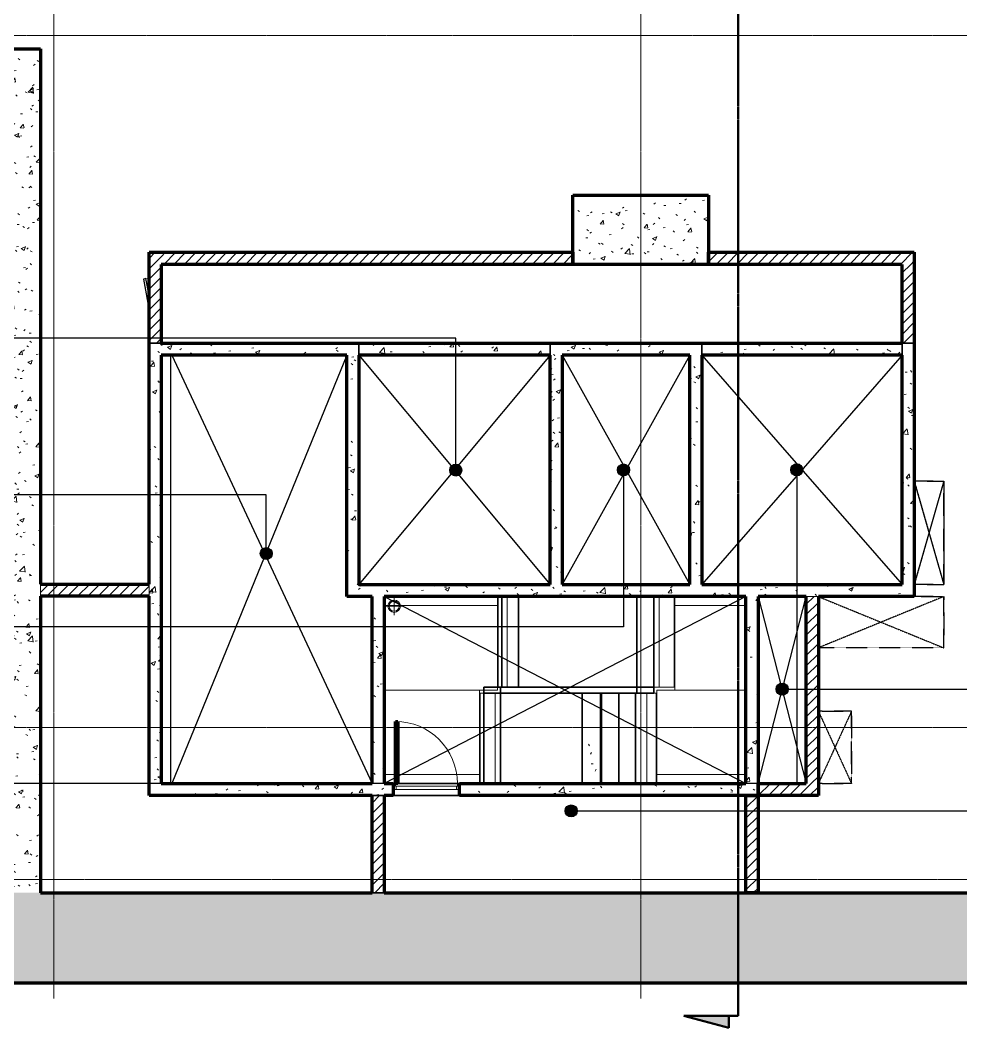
# Model space of a CAD drawing. Header units: millimetres. Extents: x -726012 to -647389, y -20772 to 18805.
# Drawn here: x -697974 to -682374, y -20772 to -4067 of the extents above; entities that cross this region are included whole.
import ezdxf

# ---------------------------------------------------------------- set-up
doc = ezdxf.new("R2010")
doc.units = ezdxf.units.MM
doc.linetypes.add('DPA_Grid _ Level 100', pattern=[10, 5.5, -1.6, 1.3, -1.6])
doc.linetypes.add('DPA_Overhead 100', pattern=[2.75, 1.75, -1])
for name, color, linetype, lineweight in [('_ _ A-DETL-OPENING', 1, 'Continuous', 25), ('A-COLS', 5, 'Continuous', 70), ('A-COLS-E', 1, 'Continuous', 35), ('A-DOOR', 3, 'Continuous', 25), ('A-DOOR-E', 2, 'Continuous', 25), ('A-DOOR-FRAM', 3, 'Continuous', 9), ('A-DOOR-OPNG', 2, 'Continuous', 9), ('A-FLOR-OVHD', 2, 'DPA_Overhead 100', 25), ('A-GENM', 1, 'Continuous', 9), ('A-ROOF', 2, 'Continuous', 35), ('A-ROOM-IDEN', 3, 'Continuous', 25), ('A-WALL', 5, 'Continuous', 35), ('A-WALL-PATT', 1, 'Continuous', 35), ('G-ANNO-SECL', 3, 'Continuous', 9), ('S-GRID', 251, 'Continuous', 9), ('S-STRS-MBND', 2, 'Continuous', 35), ('WALL-E', 2, 'Continuous', 35)]:
    doc.layers.add(name, color=color, linetype=linetype, lineweight=lineweight)
pattern_1 = [(50, (0, 0), (728.7365, -63.7558), [76.2, -838.2]), (355, (0, 0), (-140.9716, 764.2276), [60.96, -670.56]), (100.451, (60.7, -5.3), (587.77, 700.46675), [64.76, -712.36]), (46.184, (0, 203.2), (1084.3162, -168.171), [114.3, -1257.3]), (96.636, (90.4, 189.2), (949.6099, 989.7098), [97.14, -1068.54]), (351.184, (0, 203.2), (949.6206, 989.7012), [91.44, -1005.84]), (21, (101.6, 152.4), (606.45787, -409.06057), [76.2, -838.2]), (326, (101.6, 152.4), (247.20834, 736.7529), [60.96, -670.56]), (71.451, (152.14, 118.3), (853.66825, 327.6855), [64.76, -712.36]), (37.5, (0, 0), (12.35469, 338.22012), [33.528, -628.904, 33.528, -647.192, -673.1]), (37.5, (0, 0), (12.35469, 338.22012), [-1343.152, 33.528, -639.572]), (7.5, (0, 0), (267.27887, 400.72213), [33.528, -354.584, 33.528, -613.664, -256.54]), (7.5, (0, 0), (267.27887, 400.72213), [-1035.304, 33.528, -223.012]), (327.5, (-226.57, 0), (542.36333, -22.91534), [33.528, -220.472, 33.528, -758.952, -1051.56]), (327.5, (-226.57, 0), (542.36333, -22.91534), [-1046.48, 33.528, -1018.032]), (317.5, (-328.17, 0), (592.51696, 101.7071), [33.528, -296.672, 33.528, -492.76, -746.76]), (317.5, (-328.17, 0), (592.51696, 101.7071), [-856.488, 33.528, -713.232])]
pattern_2 = [(45, (0, 0), (-84.852814, 84.852814), [])]

# ---------------------------------------------------------------- blocks, each defined once
blk = doc.blocks.new('DPA_DR-SG-SW  REVERSE - D4_1100x2150 mm-13936803-4233-01 ENLARGED MULTI-PURPOSE LEVEL - REFLECTED CEILING PLAN - SHEET 4')
at = {"layer": 'A-DOOR', "lineweight": 70}
for p, q in [((472, -106.35), (515, -106.35)), ((472, -1136.35), (472, -106.35)), ((515, -106.35), (515, -1136.35)), ((515, -1136.35), (472, -1136.35))]:
    blk.add_line(p, q, dxfattribs=at)
at = {"layer": 'A-DOOR-E', "lineweight": 9}
blk.add_arc((515, -106.35), 1030, 180, 270, dxfattribs=at)
at = {"layer": 'A-DOOR-FRAM'}
for p, q in [((-550, -6.35), (550, -6.35)), ((-550, -106.35), (-550, -6.35)), ((-500, -6.35), (-550, -6.35)), ((-550, -106.35), (-550, -6.35)), ((-550, -106.35), (-515, -106.35)), ((550, -106.35), (-550, -106.35)), ((-515, -106.35), (-515, -63.35)), ((-515, -63.35), (-500, -63.35)), ((-515, -63.35), (-515, -106.35)), ((515, -63.35), (-515, -63.35)), ((-515, -106.35), (515, -106.35)), ((-500, -6.35), (-500, -63.35)), ((-500, -6.35), (-500, -63.35)), ((500, -6.35), (-500, -6.35)), ((-500, -63.35), (500, -63.35)), ((500, -63.35), (500, -6.35)), ((500, -6.35), (550, -6.35)), ((500, -63.35), (500, -6.35)), ((515, -63.35), (500, -63.35)), ((515, -106.35), (515, -63.35)), ((515, -106.35), (515, -63.35)), ((550, -106.35), (515, -106.35)), ((550, -6.35), (550, -106.35)), ((550, -6.35), (550, -106.35))]:
    blk.add_line(p, q, dxfattribs=at)
blk = doc.blocks.new('A5 - A3_Wall_ Acess Panel 600X600-9372841-4233-01 ENLARGED MULTI-PURPOSE LEVEL - REFLECTED CEILING PLAN - SHEET 4')
at = {"layer": 'A-DOOR-E'}
for p, q in [((257, 192), (-265, 100)), ((264, 150), (257, 192)), ((-17, 100), (264, 150))]:
    blk.add_line(p, q, dxfattribs=at)
at = {"layer": 'A-DOOR-OPNG'}
blk.add_arc((-265, 100), 530, 0, 10.0004, dxfattribs=at)
blk = doc.blocks.new('LANDING ADJ L_R - LANDING ADJ L_R-14664068-4233-01 ENLARGED MULTI-PURPOSE LEVEL - REFLECTED CEILING PLAN - SHEET 4')
at = {"layer": 'A-GENM'}
for p, q in [((-1150, 0), (430, 0)), ((430, 0), (-1150, 0)), ((-1150, -150), (-1150, 0)), ((-1150, 0), (-1150, -150)), ((430, 0), (-1150, 0)), ((-1150, 0), (-950, 0)), ((-1150, 0), (-1150, -1550)), ((-1150, 0), (-1150, -1550)), ((-1150, -150), (202, -150)), ((202, -150), (-1150, -150)), ((-950, 0), (430, 0)), ((245, -150), (430, -150)), ((430, -150), (245, -150)), ((430, -150), (430, 0)), ((430, 0), (430, -150)), ((430, -1550), (430, 0)), ((430, 0), (430, -1550)), ((-950, -1550), (-1150, -1550)), ((-1150, -1550), (430, -1550)), ((430, -1550), (-950, -1550))]:
    blk.add_line(p, q, dxfattribs=at)
blk = doc.blocks.new('LANDING ADJ L_R - LANDING ADJ L_R-14664124-4233-01 ENLARGED MULTI-PURPOSE LEVEL - REFLECTED CEILING PLAN - SHEET 4')
at = {"layer": 'A-GENM'}
for p, q in [((730, 1550), (-1150, 1550)), ((-1150, 1550), (-950, 1550)), ((-1150, 1550), (-1150, 0)), ((-1150, 1550), (-1150, 0)), ((-950, 1550), (730, 1550)), ((730, 0), (730, 1550)), ((730, 1550), (730, 0)), ((-1150, 150), (730, 150)), ((730, 150), (-1150, 150)), ((-1150, 0), (-1150, 150)), ((-1150, 150), (-1150, 0)), ((-1150, 0), (730, 0)), ((730, 0), (-1150, 0)), ((-950, 0), (-1150, 0)), ((-1150, 0), (730, 0)), ((730, 0), (-950, 0)), ((730, 0), (730, 150)), ((730, 150), (730, 0))]:
    blk.add_line(p, q, dxfattribs=at)
blk = doc.blocks.new('LANDING ADJ L_R - LANDING ADJ L_R-14664454-4233-01 ENLARGED MULTI-PURPOSE LEVEL - REFLECTED CEILING PLAN - SHEET 4')
at = {"layer": 'A-GENM'}
for p, q in [((330, 1550), (-1150, 1550)), ((-1150, 1550), (-950, 1550)), ((-1150, 1550), (-1150, 0)), ((-1150, 1550), (-1150, 0)), ((-950, 1550), (330, 1550)), ((330, 0), (330, 1550)), ((330, 1550), (330, 0)), ((-1150, 150), (330, 150)), ((330, 150), (-1150, 150)), ((-1150, 0), (-1150, 150)), ((-1150, 150), (-1150, 0)), ((-1150, 0), (330, 0)), ((330, 0), (-1150, 0)), ((-950, 0), (-1150, 0)), ((-1150, 0), (330, 0)), ((330, 0), (-950, 0)), ((330, 0), (330, 150)), ((330, 150), (330, 0))]:
    blk.add_line(p, q, dxfattribs=at)
blk = doc.blocks.new('LANDING ADJ L_R - LANDING ADJ L_R-14664417-4233-01 ENLARGED MULTI-PURPOSE LEVEL - REFLECTED CEILING PLAN - SHEET 4')
at = {"layer": 'A-GENM'}
for p, q in [((-1150, 0), (30, 0)), ((30, 0), (-1150, 0)), ((-1150, -150), (-1150, 0)), ((-1150, 0), (-1150, -150)), ((30, 0), (-1150, 0)), ((-1150, 0), (-950, 0)), ((-1150, 0), (-1150, -1550)), ((-1150, 0), (-1150, -1550)), ((-1150, -150), (30, -150)), ((30, -150), (-1150, -150)), ((-950, 0), (30, 0)), ((30, -150), (30, 0)), ((30, 0), (30, -150)), ((30, -1550), (30, 0)), ((30, 0), (30, -1550)), ((-950, -1550), (-1150, -1550)), ((-1150, -1550), (30, -1550)), ((30, -1550), (-950, -1550))]:
    blk.add_line(p, q, dxfattribs=at)
blk = doc.blocks.new('STAIR 9 RISER - 9 RISER-14633055-4233-01 ENLARGED MULTI-PURPOSE LEVEL - REFLECTED CEILING PLAN - SHEET 4')
at = {"layer": 'A-GENM'}
h = blk.add_hatch(dxfattribs=at)
h.set_pattern_fill('FP_10', color=256, style=0, pattern_type=2)
h.set_pattern_definition([(180, (-687767.37, -16722.98), (-812.8, -203.2), [33.528, -576.072, 33.528, -3827.272]), (180, (-687767.37, -16722.98), (-812.8, -203.2), [-643.128, -576.072, 33.528, -1185.672, -2032]), (180, (-687767.37, -16722.98), (-812.8, -203.2), [-2438.4, 33.528, -576.072, 33.528, -1388.872]), (180, (-687767.37, -16722.98), (-812.8, -203.2), [-3081.528, -372.872, 33.528, -982.472]), (300, (-688072.17, -16824.58), (582.37636, -602.30545), [33.528, -576.072, 33.528, -3827.272]), (300, (-688072.17, -16824.58), (582.37636, -602.30545), [-643.128, -576.072, 33.528, -1185.672, -2032]), (300, (-688072.17, -16824.58), (582.37636, -602.30545), [-2438.4, 33.528, -576.072, 33.528, -1388.872]), (300, (-688072.17, -16824.58), (582.37636, -602.30545), [-3081.528, -372.872, 33.528, -982.472]), (60, (-688173.77, -17230.98), (230.42364, 805.50545), [33.528, -576.072, 33.528, -3827.272]), (60, (-688173.77, -17230.98), (230.42364, 805.50545), [-643.128, -576.072, 33.528, -1185.672, -2032]), (60, (-688173.77, -17230.98), (230.42364, 805.50545), [-2438.4, 33.528, -576.072, 33.528, -1388.872]), (60, (-688173.77, -17230.98), (230.42364, 805.50545), [-3081.528, -372.872, 33.528, -982.472])])
h.paths.add_polyline_path([(583, 0), (583, -1500), (886, -1500), (886, 0)])
at = {"layer": 'A-GENM', "lineweight": 35}
for p, q in [((583, -1500), (583, 0)), ((583, 0), (886, 0)), ((886, 0), (886, -1500)), ((886, -1500), (583, -1500))]:
    blk.add_line(p, q, dxfattribs=at)
at = {"layer": 'A-GENM'}
for p, q in [((560, 0), (560, -1500)), ((583, 0), (560, 0)), ((865, 0), (840, 0)), ((2332, 0), (886, 0)), ((1145, 0), (1120, 0)), ((1425, 0), (1400, 0)), ((1705, 0), (1680, 0)), ((1985, 0), (1960, 0)), ((2265, 0), (2240, 0)), ((2332, 0), (2332, -1500)), ((2580, 0), (2332, 0)), ((2580, 0), (2580, -1500)), ((2580, 0), (2580, -1500)), ((2780, 0), (2580, 0)), ((560, -1500), (583, -1500)), ((840, -1500), (865, -1500)), ((886, -1500), (2332, -1500)), ((1120, -1500), (1145, -1500)), ((1400, -1500), (1425, -1500)), ((1680, -1500), (1705, -1500)), ((1960, -1500), (1985, -1500)), ((2240, -1500), (2265, -1500)), ((2332, -1500), (2580, -1500)), ((2580, -1500), (2590, -1500))]:
    blk.add_line(p, q, dxfattribs=at)
blk = doc.blocks.new('STAIR 9 RISER - 9 RISER-V28-4233-01 ENLARGED MULTI-PURPOSE LEVEL - REFLECTED CEILING PLAN - SHEET 4')
at = {"layer": 'A-GENM'}
for p, q in [((-540, 0), (25, 0)), ((-340, 0), (-540, 0)), ((-188, 0), (-340, 0)), ((-340, 0), (-340, -1500)), ((-340, 0), (-340, -1500)), ((2332, 0), (-188, 0)), ((-188, 0), (-188, -1500)), ((25, 0), (0, 0)), ((0, 0), (50, 0)), ((50, 0), (305, 0)), ((305, 0), (280, 0)), ((280, 0), (330, 0)), ((330, 0), (585, 0)), ((585, 0), (560, 0)), ((560, 0), (610, 0)), ((610, 0), (865, 0)), ((865, 0), (840, 0)), ((840, 0), (890, 0)), ((890, 0), (1145, 0)), ((1145, 0), (1120, 0)), ((1120, 0), (1170, 0)), ((1170, 0), (1425, 0)), ((1425, 0), (1400, 0)), ((1400, 0), (1450, 0)), ((1450, 0), (1705, 0)), ((1705, 0), (1680, 0)), ((1680, 0), (1730, 0)), ((1730, 0), (1985, 0)), ((1985, 0), (1960, 0)), ((1960, 0), (2010, 0)), ((2010, 0), (2265, 0)), ((2265, 0), (2240, 0)), ((2240, 0), (2290, 0)), ((2290, 0), (2780, 0)), ((2580, 0), (2332, 0)), ((2332, 0), (2332, -1500)), ((2780, 0), (2580, 0)), ((2580, 0), (2580, -1500)), ((2580, 0), (2580, -1500)), ((-350, -1500), (-340, -1500)), ((25, -1500), (-350, -1500)), ((-340, -1500), (-188, -1500)), ((-188, -1500), (2332, -1500)), ((50, -1500), (0, -1500)), ((0, -1500), (25, -1500)), ((305, -1500), (50, -1500)), ((330, -1500), (280, -1500)), ((280, -1500), (305, -1500)), ((585, -1500), (330, -1500)), ((610, -1500), (560, -1500)), ((560, -1500), (585, -1500)), ((865, -1500), (610, -1500)), ((890, -1500), (840, -1500)), ((840, -1500), (865, -1500)), ((1145, -1500), (890, -1500)), ((1170, -1500), (1120, -1500)), ((1120, -1500), (1145, -1500)), ((1425, -1500), (1170, -1500)), ((1450, -1500), (1400, -1500)), ((1400, -1500), (1425, -1500)), ((1705, -1500), (1450, -1500)), ((1730, -1500), (1680, -1500)), ((1680, -1500), (1705, -1500)), ((1985, -1500), (1730, -1500)), ((2010, -1500), (1960, -1500)), ((1960, -1500), (1985, -1500)), ((2265, -1500), (2010, -1500)), ((2290, -1500), (2240, -1500)), ((2240, -1500), (2265, -1500)), ((2590, -1500), (2290, -1500)), ((2332, -1500), (2580, -1500)), ((2580, -1500), (2590, -1500))]:
    blk.add_line(p, q, dxfattribs=at)
blk = doc.blocks.new('FH Pipes_2D - FH Pipes_2D_150dia-17557503-4233-01 ENLARGED MULTI-PURPOSE LEVEL - REFLECTED CEILING PLAN - SHEET 4')
at = {"layer": 'A-GENM'}
for p, q in [((0, 150), (0, -150)), ((150, 0), (-150, 0))]:
    blk.add_line(p, q, dxfattribs=at)
for radius in [103, 82.5]:
    blk.add_circle((0, 0), radius, dxfattribs=at)
blk = doc.blocks.new('Section - AEC_Section Tail - Filled-3249564-4233-01 ENLARGED MULTI-PURPOSE LEVEL - REFLECTED CEILING PLAN - SHEET 4')
at = {"layer": 'G-ANNO-SECL'}
blk.add_hatch(color=256, dxfattribs=at).paths.add_polyline_path([(0, 1.54), (-2, 1.54), (0, 9)])
at = {"layer": 'G-ANNO-SECL', "lineweight": 50}
for p, q in [((0, 9), (-2, 1.54)), ((0, 9), (0, 0)), ((0, 1.54), (0, 9)), ((-2, 1.54), (0, 1.54))]:
    blk.add_line(p, q, dxfattribs=at)
blk = doc.blocks.new('*U1069')
at = {"layer": '_ _ A-DETL-OPENING'}
for p, q in [((-19200, -2081.6), (-16275, -2081.6)), ((-19200, -2081.6), (-19200, -9181.6)), ((-16275, -2081.6), (-19175, -9181.6)), ((-19175, -2081.6), (-15855, -9181.6)), ((-16275, -6081.6), (-16275, -2081.6)), ((-16075, -5881.6), (-16075, -2081.6)), ((-16075, -2081.6), (-12905, -2081.6)), ((-12905, -2081.6), (-16075, -5881.6)), ((-16075, -2081.6), (-12905, -5881.6)), ((-12905, -2081.6), (-12905, -5881.6)), ((-12705, -5881.6), (-12705, -2081.6)), ((-12705, -2081.6), (-10585, -2081.6)), ((-10585, -2081.6), (-12705, -5881.6)), ((-12705, -2081.6), (-10585, -5881.6)), ((-10585, -2081.6), (-10585, -5881.6)), ((-10385, -2081.6), (-10385, -5881.6)), ((-7064.8, -2081.6), (-10385, -2081.6)), ((-7064.8, -2081.6), (-10385, -5881.6)), ((-10385, -2081.6), (-7064.8, -5881.6)), ((-7064.8, -5881.6), (-7064.8, -2081.6)), ((-6865, -5881.6), (-6865, -4166.6)), ((-6375, -4166.6), (-6865, -5881.6)), ((-6865, -4166.6), (-6375, -5881.6)), ((-6375, -4166.6), (-6375, -5881.6)), ((-12905, -5881.6), (-16075, -5881.6)), ((-10585, -5881.6), (-12705, -5881.6)), ((-10385, -5881.6), (-7064.8, -5881.6)), ((-16275, -6081.6), (-15855, -6081.6)), ((-15855, -6081.6), (-15855, -9181.6)), ((-15655, -9181.6), (-15655, -6081.6)), ((-15655, -6081.6), (-9655, -6081.6)), ((-9655, -6081.6), (-15655, -9181.6)), ((-15655, -6081.6), (-9655, -9181.6)), ((-9655, -6081.6), (-9655, -9181.6)), ((-9455, -9181.6), (-8655, -6081.6)), ((-9455, -6081.6), (-8655, -9181.6)), ((-15855, -9181.6), (-19200, -9181.6)), ((-9655, -9181.6), (-15655, -9181.6))]:
    blk.add_line(p, q, dxfattribs=at)
at = {"layer": 'S-GRID', "linetype": 'DPA_Grid _ Level 100'}
for p, q in [((-21135, -12746.5), (-21135, 25446.8)), ((-11400, -12746.5), (-11400, 25446.8)), ((24470.7, 3220.4), (-48391.9, 3220.4)), ((24470.7, -8254.6), (-48391.9, -8254.6)), ((-48391.9, -10771.6), (24470.7, -10771.6))]:
    blk.add_line(p, q, dxfattribs=at)

msp = doc.modelspace()

# ---------------------------------------------------------------- hatches: boundary and pattern name
at = {"layer": 'A-COLS-E', "lineweight": 9}
h = msp.add_hatch(dxfattribs=at)
h.set_pattern_fill('FP_1', color=256, style=0, pattern_type=2)
h.set_pattern_definition(pattern_1)
h.paths.add_polyline_path([(-686557, -8116), (-686557, -6966), (-688807, -6966), (-688807, -8116), (-687180, -8116)])
at = {"layer": 'A-ROOM-IDEN'}
h = msp.add_hatch(color=256, dxfattribs=at)
edge = h.paths.add_edge_path()
edge.add_arc((-690750, -11526), 100, 0, 360)
h = msp.add_hatch(color=256, dxfattribs=at)
edge = h.paths.add_edge_path()
edge.add_arc((-687969, -11524), 100, 0, 360)
h = msp.add_hatch(color=256, dxfattribs=at)
edge = h.paths.add_edge_path()
edge.add_arc((-685096, -11522), 100, 0, 360)
h = msp.add_hatch(color=256, dxfattribs=at)
edge = h.paths.add_edge_path()
edge.add_arc((-693893, -12911), 100, 0, 360)
h = msp.add_hatch(color=256, dxfattribs=at)
edge = h.paths.add_edge_path()
edge.add_arc((-685337, -15158), 100, 0, 360)
h = msp.add_hatch(color=256, dxfattribs=at)
edge = h.paths.add_edge_path()
edge.add_arc((-688837, -17176), 100, 0, 360)
at = {"layer": 'A-WALL-PATT', "lineweight": 9}
h = msp.add_hatch(dxfattribs=at)
h.set_pattern_fill('FP_1', color=256, style=0, pattern_type=2)
h.set_pattern_definition(pattern_1)
h.paths.add_polyline_path([(-699137, -18533), (-697637, -18533), (-697637, -4541), (-699137, -4541), (-699137, -12188)])
h = msp.add_hatch(dxfattribs=at)
h.set_pattern_fill('FP_2', color=256, style=0, pattern_type=2)
h.set_pattern_definition(pattern_2)
h.paths.add_polyline_path([(-695837, -9423), (-695637, -9423), (-695637, -7916), (-695837, -7916)])
h = msp.add_hatch(dxfattribs=at)
h.set_pattern_fill('FP_2', color=256, style=0, pattern_type=2)
h.set_pattern_definition(pattern_2)
h.paths.add_polyline_path([(-688807, -8116), (-688807, -7916), (-695637, -7916), (-695637, -8116), (-691553, -8116)])
h = msp.add_hatch(dxfattribs=at)
h.set_pattern_fill('FP_2', color=256, style=0, pattern_type=2)
h.set_pattern_definition(pattern_2)
h.paths.add_polyline_path([(-683147, -8116), (-683147, -7916), (-686557, -7916), (-686557, -8116), (-683347, -8116)])
h = msp.add_hatch(dxfattribs=at)
h.set_pattern_fill('FP_2', color=256, style=0, pattern_type=2)
h.set_pattern_definition(pattern_2)
h.paths.add_polyline_path([(-683147, -9423), (-683147, -8116), (-683347, -8116), (-683347, -9423)])
h = msp.add_hatch(dxfattribs=at)
h.set_pattern_fill('FP_1', color=256, style=0, pattern_type=2)
h.set_pattern_definition(pattern_1)
h.paths.add_polyline_path([(-695837, -16923), (-695637, -16923), (-695637, -9423), (-695837, -9423), (-695837, -13616)])
h = msp.add_hatch(dxfattribs=at)
h.set_pattern_fill('FP_1', color=256, style=0, pattern_type=2)
h.set_pattern_definition(pattern_1)
h.paths.add_polyline_path([(-695637, -9623), (-692557, -9623), (-692557, -9423), (-695637, -9423), (-695637, -9531)])
h = msp.add_hatch(dxfattribs=at)
h.set_pattern_fill('FP_1', color=256, style=0, pattern_type=2)
h.set_pattern_definition(pattern_1)
h.paths.add_polyline_path([(-692557, -13623), (-692357, -13623), (-692357, -9423), (-692557, -9423), (-692557, -12188)])
h = msp.add_hatch(dxfattribs=at)
h.set_pattern_fill('FP_1', color=256, style=0, pattern_type=2)
h.set_pattern_definition(pattern_1)
h.paths.add_polyline_path([(-689187, -9623), (-683347, -9623), (-683347, -9423), (-692357, -9423), (-692357, -9623), (-689230, -9623)])
h = msp.add_hatch(dxfattribs=at)
h.set_pattern_fill('FP_1', color=256, style=0, pattern_type=2)
h.set_pattern_definition(pattern_1)
h.paths.add_polyline_path([(-683147, -13423), (-683147, -9423), (-683347, -9423), (-683347, -13423)])
h = msp.add_hatch(dxfattribs=at)
h.set_pattern_fill('FP_1', color=256, style=0, pattern_type=2)
h.set_pattern_definition(pattern_1)
h.paths.add_polyline_path([(-689187, -13423), (-688987, -13423), (-688987, -9623), (-689187, -9623), (-689187, -12188)])
h = msp.add_hatch(dxfattribs=at)
h.set_pattern_fill('FP_1', color=256, style=0, pattern_type=2)
h.set_pattern_definition(pattern_1)
h.paths.add_polyline_path([(-686667, -13423), (-686667, -9623), (-686867, -9623), (-686867, -13423)])
h = msp.add_hatch(dxfattribs=at)
h.set_pattern_fill('FP_2', color=256, style=0, pattern_type=2)
h.set_pattern_definition(pattern_2)
h.paths.add_polyline_path([(-695837, -13616), (-695837, -13416), (-697637, -13416), (-697637, -13616), (-695926, -13616)])
h = msp.add_hatch(dxfattribs=at)
h.set_pattern_fill('FP_1', color=256, style=0, pattern_type=2)
h.set_pattern_definition(pattern_1)
h.paths.add_polyline_path([(-683147, -13623), (-683147, -13423), (-692357, -13423), (-692357, -13623), (-684737, -13623)])
h = msp.add_hatch(dxfattribs=at)
h.set_pattern_fill('FP_1', color=256, style=0, pattern_type=2)
h.set_pattern_definition(pattern_1)
h.paths.add_polyline_path([(-691937, -16923), (-691937, -13623), (-692137, -13623), (-692137, -16923)])
h = msp.add_hatch(dxfattribs=at)
h.set_pattern_fill('FP_1', color=256, style=0, pattern_type=2)
h.set_pattern_definition(pattern_1)
h.paths.add_polyline_path([(-685737, -16723), (-685737, -13623), (-685937, -13623), (-685937, -16723)])
h = msp.add_hatch(dxfattribs=at)
h.set_pattern_fill('FP_2', color=256, style=0, pattern_type=2)
h.set_pattern_definition(pattern_2)
h.paths.add_polyline_path([(-684737, -16723), (-684737, -13623), (-684937, -13623), (-684937, -16723)])
h = msp.add_hatch(dxfattribs=at)
h.set_pattern_fill('FP_1', color=256, style=0, pattern_type=2)
h.set_pattern_definition(pattern_1)
h.paths.add_polyline_path([(-692137, -16923), (-692137, -16723), (-695637, -16723), (-695637, -16923)])
h = msp.add_hatch(dxfattribs=at)
h.set_pattern_fill('FP_1', color=256, style=0, pattern_type=2)
h.set_pattern_definition(pattern_1)
h.paths.add_polyline_path([(-691787, -16923), (-691787, -16723), (-691937, -16723), (-691937, -16923)])
h.paths.add_polyline_path([(-689367, -16923), (-685737, -16923), (-685737, -16723), (-690687, -16723), (-690687, -16923)])
h = msp.add_hatch(dxfattribs=at)
h.set_pattern_fill('FP_2', color=256, style=0, pattern_type=2)
h.set_pattern_definition(pattern_2)
h.paths.add_polyline_path([(-684737, -16923), (-684737, -16723), (-685737, -16723), (-685737, -16923)])
h = msp.add_hatch(dxfattribs=at)
h.set_pattern_fill('FP_2', color=256, style=0, pattern_type=2)
h.set_pattern_definition(pattern_2)
h.paths.add_polyline_path([(-692137, -18533), (-691937, -18533), (-691937, -16923), (-692137, -16923), (-692137, -17501)])
h = msp.add_hatch(dxfattribs=at)
h.set_pattern_fill('FP_2', color=256, style=0, pattern_type=2)
h.set_pattern_definition(pattern_2)
h.paths.add_polyline_path([(-685737, -18533), (-685737, -16923), (-685937, -16923), (-685937, -18533)])
h = msp.add_hatch(dxfattribs=at)
h.set_pattern_fill('FP_1', color=256, style=0, pattern_type=2)
h.set_pattern_definition(pattern_1)
h.paths.add_polyline_path([(-699137, -20033), (-653822, -20033), (-653822, -18533), (-699137, -18533)])

# ---------------------------------------------------------------- linework, layer by layer
at = {"layer": 'A-COLS'}
for p, q in [((-688807, -8116), (-688807, -6966)), ((-688807, -6966), (-686557, -6966)), ((-686557, -6966), (-686557, -8116)), ((-686557, -8116), (-688807, -8116))]:
    msp.add_line(p, q, dxfattribs=at)
at = {"layer": 'A-FLOR-OVHD', "color": 8}
for p, q in [((-683147, -11708), (-682657, -11708)), ((-682657, -11708), (-683147, -13423)), ((-683147, -11708), (-682657, -13423)), ((-683147, -11708), (-683147, -13423)), ((-682657, -11708), (-683147, -11708)), ((-682657, -13423), (-682657, -11708)), ((-682657, -13423), (-683147, -13423)), ((-683147, -13423), (-682657, -13423)), ((-682657, -13623), (-684737, -14473)), ((-684737, -13623), (-682657, -14473)), ((-682657, -13623), (-684737, -13623)), ((-684737, -13623), (-684737, -14473)), ((-682657, -13623), (-684737, -14473)), ((-684737, -13623), (-682657, -14473)), ((-684737, -14473), (-684737, -13623)), ((-684737, -13623), (-682657, -13623)), ((-682657, -14473), (-682657, -13623)), ((-682657, -13623), (-682657, -14473)), ((-682657, -14473), (-684737, -14473)), ((-682657, -14473), (-684737, -14473)), ((-684737, -15523), (-684187, -15523)), ((-684187, -15523), (-684737, -16723)), ((-684737, -15523), (-684187, -16723)), ((-684187, -15523), (-684737, -16723)), ((-684737, -15523), (-684187, -16723)), ((-684737, -15523), (-684737, -16723)), ((-684187, -15523), (-684737, -15523)), ((-684187, -15523), (-684187, -16723)), ((-684187, -16723), (-684187, -15523)), ((-684187, -16723), (-684737, -16723)), ((-684737, -16723), (-684187, -16723))]:
    msp.add_line(p, q, dxfattribs=at)
at = {"layer": 'A-ROOF'}
for p, q in [((-695837, -9423), (-695837, -7916)), ((-695837, -7916), (-688807, -7916)), ((-688807, -7916), (-688807, -8116)), ((-686557, -8116), (-686557, -7916)), ((-686557, -7916), (-683147, -7916)), ((-683147, -7916), (-683147, -9423)), ((-688807, -8116), (-686557, -8116)), ((-692357, -9423), (-695837, -9423)), ((-692357, -9623), (-692357, -9423)), ((-686667, -9423), (-689187, -9423)), ((-689187, -9423), (-689187, -9623)), ((-686667, -9623), (-686667, -9423)), ((-683147, -9423), (-683347, -9423)), ((-683347, -9423), (-683347, -9623)), ((-689187, -9623), (-692357, -9623)), ((-683347, -9623), (-686667, -9623)), ((-692137, -16923), (-685737, -16923)), ((-692137, -18533), (-692137, -16923)), ((-685737, -16923), (-692137, -16923)), ((-692137, -16923), (-692137, -18533)), ((-685737, -16923), (-685737, -18533)), ((-685737, -18533), (-685737, -16923)), ((-685737, -18533), (-692137, -18533)), ((-692137, -18533), (-685737, -18533))]:
    msp.add_line(p, q, dxfattribs=at)
at = {"layer": 'A-ROOM-IDEN'}
for p, q in [((-690750, -9337), (-703442, -9337)), ((-690750, -11526), (-690750, -9337)), ((-687969, -11524), (-687969, -14122)), ((-685096, -11522), (-685096, -16722)), ((-693893, -11937), (-703084, -11937)), ((-693893, -12911), (-693893, -11937)), ((-687969, -14122), (-703357, -14122)), ((-685337, -15158), (-680396, -15158)), ((-685096, -16722), (-703561, -16722)), ((-688837, -17176), (-680411, -17176))]:
    msp.add_line(p, q, dxfattribs=at)
for centre in [(-690750, -11526), (-687969, -11524), (-685096, -11522), (-693893, -12911), (-685337, -15158), (-688837, -17176)]:
    msp.add_circle(centre, 100, dxfattribs=at)
at = {"layer": 'A-WALL', "color": 7, "lineweight": 70}
for p, q in [((-699137, -4541), (-697637, -4541)), ((-697637, -4541), (-697637, -13416)), ((-695837, -9423), (-695837, -7916)), ((-695837, -7916), (-695637, -7916)), ((-695637, -7916), (-688807, -7916)), ((-688807, -7916), (-688807, -8116)), ((-686557, -8116), (-686557, -7916)), ((-686557, -7916), (-683147, -7916)), ((-683147, -7916), (-683147, -8116)), ((-695637, -8116), (-695637, -9423)), ((-688807, -8116), (-695637, -8116)), ((-683347, -8116), (-686557, -8116)), ((-683347, -9423), (-683347, -8116)), ((-683147, -8116), (-683147, -9423)), ((-695837, -13416), (-695837, -9423)), ((-695637, -9423), (-692557, -9423)), ((-692557, -9423), (-692357, -9423)), ((-692357, -9423), (-683347, -9423)), ((-683147, -9423), (-683147, -13423)), ((-695637, -9623), (-695637, -16723)), ((-692557, -9623), (-695637, -9623)), ((-692557, -13623), (-692557, -9623)), ((-689187, -9623), (-692357, -9623)), ((-692357, -9623), (-692357, -13423)), ((-689187, -13423), (-689187, -9623)), ((-686867, -9623), (-688987, -9623)), ((-688987, -9623), (-688987, -13423)), ((-686867, -13423), (-686867, -9623)), ((-683347, -9623), (-686667, -9623)), ((-686667, -9623), (-686667, -13423)), ((-683347, -13423), (-683347, -9623)), ((-697637, -13416), (-695837, -13416)), ((-692357, -13423), (-689187, -13423)), ((-688987, -13423), (-686867, -13423)), ((-686667, -13423), (-683347, -13423)), ((-683147, -13423), (-683147, -13623)), ((-697637, -13616), (-697637, -18533)), ((-695837, -13616), (-697637, -13616)), ((-695837, -16923), (-695837, -13616)), ((-692357, -13623), (-692557, -13623)), ((-692137, -13623), (-692357, -13623)), ((-692137, -16723), (-692137, -13623)), ((-685937, -13623), (-691937, -13623)), ((-691937, -13623), (-691937, -16723)), ((-685937, -16723), (-685937, -13623)), ((-684937, -13623), (-685737, -13623)), ((-685737, -13623), (-685737, -16723)), ((-684937, -16723), (-684937, -13623)), ((-683147, -13623), (-684737, -13623)), ((-684737, -13623), (-684737, -16723)), ((-695637, -16723), (-692137, -16723)), ((-691937, -16723), (-691787, -16723)), ((-691787, -16723), (-691787, -16823)), ((-691787, -16823), (-691787, -16923)), ((-690687, -16823), (-690687, -16723)), ((-690687, -16723), (-685937, -16723)), ((-690687, -16923), (-690687, -16823)), ((-685737, -16723), (-685737, -16823)), ((-685737, -16723), (-684937, -16723)), ((-685737, -16923), (-685737, -16723)), ((-685737, -16823), (-685737, -16923)), ((-684737, -16723), (-684737, -16923)), ((-695637, -16923), (-695837, -16923)), ((-692137, -16923), (-695637, -16923)), ((-692137, -18533), (-692137, -16923)), ((-691787, -16923), (-691937, -16923)), ((-691937, -16923), (-691937, -18533)), ((-685737, -16923), (-690687, -16923)), ((-685937, -18533), (-685937, -16923)), ((-685937, -16923), (-685737, -16923)), ((-684737, -16923), (-685737, -16923)), ((-685737, -16923), (-685737, -18533)), ((-697637, -18533), (-692137, -18533)), ((-691937, -18533), (-672927, -18533)), ((-685737, -18533), (-685937, -18533)), ((-653822, -20033), (-699137, -20033))]:
    msp.add_line(p, q, dxfattribs=at)
at = {"layer": 'A-WALL', "lineweight": 9}
for p, q in [((-695837, -9423), (-695637, -9423)), ((-695637, -9423), (-695837, -9423)), ((-683347, -9423), (-683147, -9423)), ((-683147, -9423), (-683347, -9423)), ((-697637, -13616), (-697637, -13416)), ((-695837, -13416), (-695837, -13616)), ((-684937, -13623), (-684737, -13623)), ((-691937, -16923), (-692137, -16923)), ((-692137, -16923), (-691937, -16923)), ((-691937, -18533), (-692137, -18533))]:
    msp.add_line(p, q, dxfattribs=at)
at = {"layer": 'G-ANNO-SECL', "linetype": 'DPA_Grid _ Level 100', "lineweight": 50}
msp.add_line((-686066, 14734), (-686066, -20572), dxfattribs=at)
at = {"layer": 'S-STRS-MBND'}
for p, q in [((-691937, -13623), (-691937, -16723)), ((-689707, -13623), (-691937, -13623)), ((-691937, -13623), (-691937, -16723)), ((-689707, -13623), (-691937, -13623)), ((-691937, -13623), (-691937, -16723)), ((-689707, -13623), (-691937, -13623)), ((-691937, -13623), (-691937, -16723)), ((-689707, -13623), (-691937, -13623)), ((-691937, -13623), (-691937, -16723)), ((-689987, -13623), (-691937, -13623)), ((-689987, -13623), (-689987, -15123)), ((-689987, -13623), (-689987, -15123)), ((-689987, -13623), (-687747, -13623)), ((-689987, -13623), (-687747, -13623)), ((-689707, -13623), (-689707, -15123)), ((-689707, -13623), (-687467, -13623)), ((-689707, -13623), (-687467, -13623)), ((-689707, -13623), (-687467, -13623)), ((-689707, -13623), (-687467, -13623)), ((-685937, -13623), (-687747, -13623)), ((-685937, -13623), (-687747, -13623)), ((-687747, -13623), (-687747, -15123)), ((-687747, -13623), (-687747, -15123)), ((-685937, -13623), (-687467, -13623)), ((-685937, -13623), (-687467, -13623)), ((-685937, -13623), (-687467, -13623)), ((-687467, -13623), (-687467, -15123)), ((-685937, -16723), (-685937, -13623)), ((-685937, -16723), (-685937, -13623)), ((-685937, -16723), (-685937, -13623)), ((-685937, -16723), (-685937, -13623)), ((-685937, -16723), (-685937, -13623)), ((-690287, -15123), (-689987, -15123)), ((-690287, -15223), (-690287, -15123)), ((-690007, -15123), (-689707, -15123)), ((-690007, -15223), (-690007, -15123)), ((-690007, -15123), (-689707, -15123)), ((-690007, -15223), (-690007, -15123)), ((-690007, -15123), (-689707, -15123)), ((-690007, -15223), (-690007, -15123)), ((-690007, -15123), (-689707, -15123)), ((-690007, -15223), (-690007, -15123)), ((-689987, -15123), (-687747, -15123)), ((-689987, -15123), (-687747, -15123)), ((-689707, -15123), (-687467, -15123)), ((-689707, -15123), (-687467, -15123)), ((-689707, -15123), (-687467, -15123)), ((-689707, -15123), (-687467, -15123)), ((-687747, -15123), (-687747, -15223)), ((-687747, -15123), (-687747, -15223)), ((-687467, -15123), (-687467, -15223)), ((-687467, -15123), (-687467, -15223)), ((-687467, -15123), (-687467, -15223)), ((-690287, -16723), (-690287, -15223)), ((-688047, -15223), (-690287, -15223)), ((-690007, -16723), (-690007, -15223)), ((-687767, -15223), (-690007, -15223)), ((-687767, -15223), (-690007, -15223)), ((-687767, -15223), (-690007, -15223)), ((-688047, -15223), (-690007, -15223)), ((-687747, -15223), (-688047, -15223)), ((-687747, -15223), (-688047, -15223)), ((-688047, -16723), (-688047, -15223)), ((-688047, -16723), (-688047, -15223)), ((-687467, -15223), (-687767, -15223)), ((-687467, -15223), (-687767, -15223)), ((-687467, -15223), (-687767, -15223)), ((-687767, -16723), (-687767, -15223)), ((-691937, -16723), (-690007, -16723)), ((-691937, -16723), (-690007, -16723)), ((-691937, -16723), (-690007, -16723)), ((-691937, -16723), (-690007, -16723)), ((-691937, -16723), (-690287, -16723)), ((-688047, -16723), (-690287, -16723)), ((-687767, -16723), (-690007, -16723)), ((-687767, -16723), (-690007, -16723)), ((-687767, -16723), (-690007, -16723)), ((-688047, -16723), (-690007, -16723)), ((-688047, -16723), (-685937, -16723)), ((-688047, -16723), (-685937, -16723)), ((-687767, -16723), (-685937, -16723)), ((-687767, -16723), (-685937, -16723)), ((-687767, -16723), (-685937, -16723))]:
    msp.add_line(p, q, dxfattribs=at)
at = {"layer": 'WALL-E'}
for p, q in [((-695837, -8316), (-695837, -8634)), ((-695837, -8881), (-695837, -8916)), ((-691787, -16723), (-691787, -16923)), ((-690687, -16723), (-691787, -16723)), ((-690687, -16723), (-690687, -16923)), ((-692137, -16923), (-691937, -16923)), ((-691787, -16923), (-690687, -16923)), ((-692137, -18013), (-692137, -17873)), ((-692137, -17873), (-692137, -18013)), ((-685737, -17873), (-685737, -18013)), ((-685737, -17873), (-685737, -18013))]:
    msp.add_line(p, q, dxfattribs=at)

# ---------------------------------------------------------------- block references
msp.add_blockref('*U1069', (-676282, -7541))
at = {"layer": 'A-DOOR-E'}
for name, p, rotation in [('A5 - A3_Wall_ Acess Panel 600X600-9372841-4233-01 ENLARGED MULTI-PURPOSE LEVEL - REFLECTED CEILING PLAN - SHEET 4', (-695737, -8616), 90), ('DPA_DR-SG-SW  REVERSE - D4_1100x2150 mm-13936803-4233-01 ENLARGED MULTI-PURPOSE LEVEL - REFLECTED CEILING PLAN - SHEET 4', (-691237, -16829), 180)]:
    msp.add_blockref(name, p, dxfattribs=dict(at, rotation=rotation))
at = {"layer": 'A-GENM', "rotation": 180}
for name, p in [('LANDING ADJ L_R - LANDING ADJ L_R-14664124-4233-01 ENLARGED MULTI-PURPOSE LEVEL - REFLECTED CEILING PLAN - SHEET 4', (-691207, -13623)), ('LANDING ADJ L_R - LANDING ADJ L_R-14664068-4233-01 ENLARGED MULTI-PURPOSE LEVEL - REFLECTED CEILING PLAN - SHEET 4', (-691507, -16723)), ('STAIR 9 RISER - 9 RISER-14633055-4233-01 ENLARGED MULTI-PURPOSE LEVEL - REFLECTED CEILING PLAN - SHEET 4', (-687767, -16723)), ('STAIR 9 RISER - 9 RISER-V28-4233-01 ENLARGED MULTI-PURPOSE LEVEL - REFLECTED CEILING PLAN - SHEET 4', (-687767, -16723))]:
    msp.add_blockref(name, p, dxfattribs=at)
at = {"layer": 'A-GENM'}
for name, p in [('FH Pipes_2D - FH Pipes_2D_150dia-17557503-4233-01 ENLARGED MULTI-PURPOSE LEVEL - REFLECTED CEILING PLAN - SHEET 4', (-691772, -13783)), ('STAIR 9 RISER - 9 RISER-V28-4233-01 ENLARGED MULTI-PURPOSE LEVEL - REFLECTED CEILING PLAN - SHEET 4', (-689707, -13623)), ('LANDING ADJ L_R - LANDING ADJ L_R-14664417-4233-01 ENLARGED MULTI-PURPOSE LEVEL - REFLECTED CEILING PLAN - SHEET 4', (-685967, -13623)), ('LANDING ADJ L_R - LANDING ADJ L_R-14664454-4233-01 ENLARGED MULTI-PURPOSE LEVEL - REFLECTED CEILING PLAN - SHEET 4', (-686267, -16723))]:
    msp.add_blockref(name, p, dxfattribs=at)
at = {"layer": 'G-ANNO-SECL', "lineweight": 25, "xscale": 99.99999999999993, "yscale": 99.99999999999993, "zscale": 99.99999999999993, "rotation": 89.99999999999947}
msp.add_blockref('Section - AEC_Section Tail - Filled-3249564-4233-01 ENLARGED MULTI-PURPOSE LEVEL - REFLECTED CEILING PLAN - SHEET 4', (-686066, -20572), dxfattribs=at)

doc.saveas('drawing.dxf')
